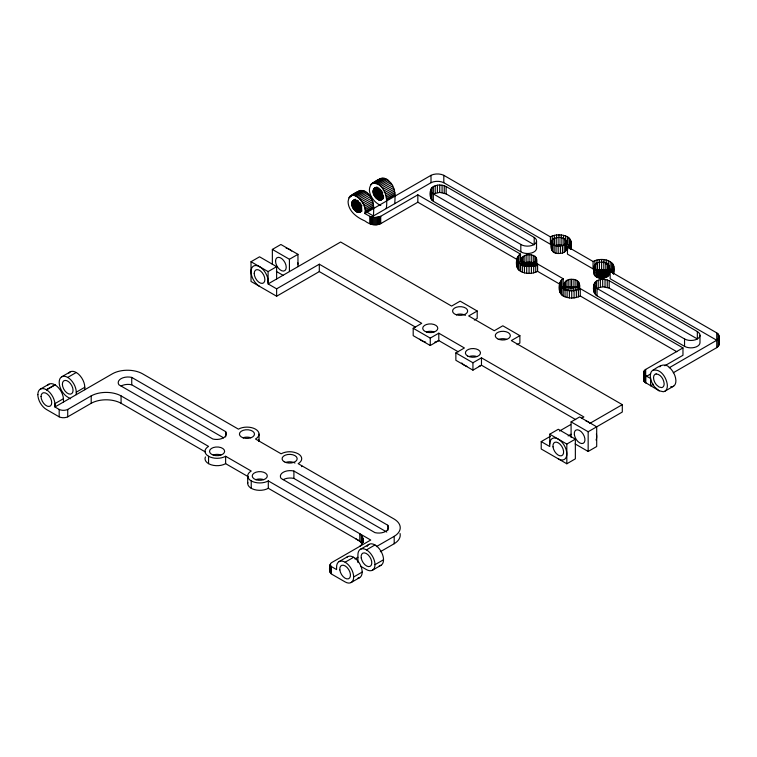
<?xml version="1.0" encoding="UTF-8"?>
<svg xmlns="http://www.w3.org/2000/svg" width="757" height="757" viewBox="0 0 757 757"><rect width="100%" height="100%" fill="white"/><g stroke="black" fill="none" stroke-linecap="round" stroke-linejoin="round"><path stroke-width="1.14" d="M369.776 223.703L369.776 216.322L364.855 213.55C368.602 204.797 350.387 185.228 348.069 201.712C348.381 211.241 356.869 217.486 364.855 220.902C369.246 224.375 375.463 226.229 380.724 223.656L417.836 202.214L417.836 194.842L520.523 254.125L520.523 261.506L519.028 262.556L519.028 255.175L520.523 254.125M370.561 224.063L370.561 216.682L369.776 216.322M371.621 224.403L371.621 217.022L370.561 216.682M372.756 224.659L372.756 217.278L371.621 217.022M373.949 224.81L373.949 217.429L372.756 217.278M375.16 224.857L375.16 217.486L380.724 216.284L417.836 194.842M376.371 224.81L376.371 217.429M377.563 224.659L377.563 217.278M378.699 224.403L378.699 217.022M379.759 224.063L379.759 216.682M380.724 223.656L380.724 216.284M536.353 247.198A9.046 5.223 0 0 1 531.651 252.942A9.046 5.223 0 0 1 520.816 251.807L433.326 201.296C428.897 198.334 428.907 189.496 433.335 186.525C437.272 184.519 442.202 184.509 446.138 186.544L534.215 237.414L534.215 244.795L446.138 193.915L439.732 192.382L433.335 193.906L431.887 192.846L430.676 190.234M430.988 198.959L430.988 188.881M370.552 217.619L431.007 182.711L431.007 175.331A9.69 5.592 0 0 1 443.81 175.331L550.405 236.875C555.042 234.405 560.729 234.263 565.64 236.004C571.582 237.547 571.8 244.17 571.005 249.185L570.769 247.823M431.887 200.227L431.897 187.613M433.326 201.296L433.335 186.525M435.209 193.082L435.209 185.711M437.395 192.562L437.395 185.181M439.732 192.382L439.732 185.011M442.079 192.562L442.079 185.191M550.405 236.875L550.396 244.246L443.81 182.711L443.81 175.331M444.255 193.082L444.264 185.711M446.138 193.915L446.138 186.544M560.133 284.367L537.593 271.356C532.37 274.072 525.746 274.1 520.523 271.356C515.243 268.309 515.318 259.386 519.028 255.175M517.22 267.779L517.22 257.683M517.911 269.095L517.911 256.377M519.028 270.296L519.028 262.916L516.993 259.045M520.523 271.356L520.523 263.975L519.028 262.916M520.816 251.807L520.816 244.426L433.326 193.915M521.554 264.95C518.413 256.557 526.768 252.942 533.25 255.431C537.404 256.472 536.959 261.042 536.609 264.316M521.658 265.177L521.554 258.629M522.093 261.6L522.093 257.389M522.358 272.227L522.358 264.846L520.523 263.975M522.406 265.319L522.406 261.108L521.658 259.906M523.229 262.613L523.229 256.292M523.73 266.341L523.73 262.13L522.406 261.108M524.279 265.575L524.279 262.414L523.73 262.13M524.44 272.87L524.44 265.489L522.358 264.846M524.875 265.83L524.866 255.431M525.509 266.048L525.509 262.887L524.279 262.414M526.172 266.227L526.172 263.067L525.509 262.887M526.702 273.268L526.711 265.887L524.44 265.489M526.872 266.379L526.872 263.218L526.172 263.067M524.866 262.811L526.872 262.263L526.872 254.882M527.591 266.483L527.591 263.313L526.872 263.218M528.32 266.54L528.32 263.379L527.591 263.313M529.058 273.4L529.058 263.398C531.934 263.37 536.164 262.442 536.609 259.045M526.872 262.263L529.058 262.073L529.058 254.702M529.805 266.54L529.805 263.379M530.534 266.483L530.534 263.322M531.253 266.388L531.253 263.218M533.25 262.811L531.253 262.263L531.253 254.882M531.414 273.268L531.414 265.887L537.593 263.985L563.199 278.765L563.199 286.146L561.703 287.187L561.703 279.816L563.199 278.765M531.953 266.227L531.953 263.067M532.616 266.048L532.616 262.887M533.25 265.83L533.25 255.431M533.676 272.87L533.685 265.489M533.846 265.584L533.846 262.424M534.395 266.35L534.395 262.13M534.896 264.978L534.896 256.292M535.331 265.688L535.331 261.477M535.767 272.217L535.719 261.108M536.032 264.941L536.032 257.38M536.278 265.584L536.278 257.777M536.571 265.802L536.458 258.203M536.543 248.561L536.543 241.18M537.593 271.356L537.593 263.985M551.389 241.805C549.8 247.217 551.616 253.917 558.193 253.51C561.164 253.567 564.883 252.961 566.331 250.028C568.204 244.085 566.293 236.61 558.931 237.452C556.045 237.518 551.938 238.417 551.389 241.805C553.244 247.596 563.407 247.558 566.331 242.647L566.444 241.369M551.711 250.453L551.711 240.546M552.232 242.325L552.232 236.004M552.657 251.608L552.667 239.382M554.152 252.545L554.152 238.436M554.313 238.521L554.313 235.361M554.749 238.181L554.749 245.552L558.931 244.833L563.123 245.561L563.123 238.181M556.045 253.198L556.045 245.826M556.584 238.124L556.584 234.963M556.745 245.013L556.745 237.641M558.193 253.51L558.193 246.129M558.931 244.833L558.94 234.831M561.703 279.816C557.994 284.017 557.918 292.94 563.199 295.987C568.422 298.731 575.046 298.722 580.269 295.996L676.862 351.759M559.896 292.42L559.896 282.323M560.407 253.444L560.407 246.072M560.587 293.725L560.587 281.017M561.126 245.013L561.126 237.641M561.287 238.124L561.287 234.963M561.703 294.937L561.703 287.556L559.669 283.686M562.489 253.018L562.489 245.637M563.199 295.987L563.208 288.616L561.703 287.556M563.558 238.521L563.558 235.361M564.192 290.016C562.158 284.348 565.64 278.671 571.743 279.333C577.572 278.737 581.329 283.96 579.247 289.581M564.268 252.261L564.268 244.88M564.514 289.174L564.514 282.427M564.769 245.363L564.769 239.042M565.034 296.867L565.034 289.486L563.208 288.616M565.46 290.328L565.47 281.273M565.593 251.229L565.593 243.849M565.64 240.224L565.64 236.004M565.905 240.13L566.444 248.75M566.331 250.028L566.331 242.647M566.955 290.215L566.955 280.327M567.116 297.51L567.116 290.13L565.034 289.486M571.005 241.805L570.087 244.473L567.476 246.725L567.466 254.106L593.072 268.886L594.907 268.025M568.971 237.935L568.971 245.315L567.466 244.256L567.466 236.875M568.848 290.868L568.848 287.707L565.47 286.108L564.192 283.695M566.955 287.707L568.848 287.045L568.848 279.664M568.971 248.845L568.971 245.675M569.378 297.908L569.387 290.527L567.116 290.13M570.087 248.693L570.087 239.136M570.769 249.488L570.778 240.452M570.996 291.18L570.996 288.02L568.848 287.707M568.848 287.045L570.996 286.733L570.996 279.361M571.734 298.04L571.734 290.66L576.361 290.13L580.269 288.625L682.965 347.908L682.965 355.288L664.826 365.754M575.926 280.071L575.926 287.452L571.734 286.704L571.743 279.333M573.21 291.114L573.21 287.953L577.071 286.761L578.395 285.739L579.247 283.26M573.929 286.903L573.929 279.522M574.09 297.908L574.09 290.527M575.292 290.688L575.292 287.528M576.361 297.51L576.361 290.13M577.071 289.931L577.071 286.761M577.572 287.253L577.572 280.932M578.443 296.867L578.395 285.739M578.708 286.231L578.708 282.02M579.133 289.808L579.133 284.537M580.269 295.996L580.269 288.625M593.072 268.886L593.081 261.506L567.476 246.725M699.988 335.256L699.988 342.637A9.056 5.223 0 0 1 694.406 347.463A9.056 5.223 0 0 1 684.546 346.337L597.055 295.826C592.267 293.148 592.39 284.329 596.431 281.084C600.282 278.898 605.212 278.85 609.196 280.715L697.339 331.566A9.056 5.223 0 0 1 697.339 338.956A9.056 5.223 0 0 1 684.546 338.956L597.055 288.445L595.532 287.414L594.094 284.84M594.103 273.4C593.242 268.839 593.535 262.584 599.421 262.282C602.156 261.875 605.08 262.177 607.445 263.682C610.208 266.18 611.003 274.734 606.944 276.901C602.941 278.945 596.762 278.85 594.207 274.677L594.642 272.16M594.292 283.487L594.094 292.221M594.207 274.677L594.103 266.019M594.519 293.565L594.519 286.184M594.642 268.99L594.642 264.78M594.907 264.855L594.907 260.645C604.266 257.248 617.684 261.004 613.681 273.826M595.087 287.471L595.087 282.2M594.955 275.879L594.955 268.498L594.217 267.297M595.522 294.795L595.532 287.414M595.778 270.003L595.778 263.682M596.279 276.892L596.279 269.52L594.955 268.498M596.431 281.084L596.431 288.455L602.686 286.752L609.196 288.095L697.339 338.937L697.339 331.566M596.828 277.194L596.828 269.814L596.279 269.52M596.989 264.212L596.989 260.001M597.055 295.826L597.055 288.445M597.424 277.44L597.424 262.821M598.058 277.668L598.058 270.287L596.828 269.814M598.229 287.575L598.229 280.194M598.721 277.847L598.721 270.467L598.058 270.287M599.26 262.764L599.26 259.604M599.421 277.989L599.421 270.618L598.721 270.467M597.415 270.202L599.421 269.653L599.421 262.282M600.14 278.093L600.14 270.713L599.421 270.618M600.358 286.998L600.358 279.617M600.869 278.15L600.869 270.769L600.14 270.713M601.607 278.179L601.607 270.798L600.869 270.769M599.421 269.653L601.607 269.464L601.616 259.471M602.354 278.16L602.354 270.779C605.108 270.609 609.234 269.435 609.12 266.01M602.686 286.752L602.686 279.371M603.083 278.093L603.083 270.713M603.802 277.989L603.802 270.618M605.799 270.202L603.802 269.653L603.802 262.282M603.963 262.764L603.963 259.604M604.493 277.847L604.502 270.467M605.032 286.865L605.032 279.484M605.165 277.668L605.165 270.287M605.799 277.44L605.799 262.821M606.234 264.212L606.234 260.001M606.395 277.194L606.395 269.814M606.944 276.901L606.944 269.53M607.256 287.319L607.256 279.939M607.445 276.589L607.445 263.682M607.88 276.239L607.88 268.867M608.268 275.879L608.268 268.498M608.316 265.915L608.316 260.645M608.581 275.491L608.581 264.77M608.827 275.084L608.836 267.704M609.196 288.095L609.196 280.715M610.151 271.366L610.151 278.746L716.737 340.253C719.793 338.748 719.775 334.376 716.737 332.872L610.151 271.366L612.763 269.113L613.681 266.445M610.142 261.515L610.142 268.896L611.647 269.956L611.647 262.575M611.647 272.425L611.647 270.315M612.763 273.324L612.763 263.777M613.454 274.129L613.454 265.082M659.12 390.792L654.824 387.149A12.074 6.964 60 0 1 650.67 378.926L650.31 376.182A12.074 6.964 60 0 1 652.6 370.447C660.757 367.893 666.889 378.32 667.371 385.37A12.074 6.964 60 0 1 663.35 391.748L659.12 390.792L644.462 381.963L643.762 380.62L644.027 371.148L645.674 369.425L682.965 347.908M644.027 381.301L644.027 371.148M644.462 381.963L644.462 370.495M645.059 382.569L645.059 369.88M645.674 369.425L645.674 376.806L650.717 373.901M645.806 383.127L645.806 375.746L644.027 373.93L643.762 371.838M684.546 346.337L684.546 338.956M673.276 372.756L716.737 347.643L716.737 332.872M716.737 347.643L718.052 346.536L718.052 333.979M718.052 346.536L718.866 345.277L718.876 335.237M718.866 345.277L719.15 336.572M205.507 452.033L121.073 403.282A21.499 12.415 0 0 0 91.2 403.282L67.723 416.842A6.662 3.851 0 0 1 59.188 416.842L46.385 409.442A12.074 6.964 60 0 1 37.85 394.662L37.85 394.558M259.556 286.373A12.074 6.964 60 0 1 251.021 271.593L251.021 271.479M54.92 405.809L54.92 403.623A12.131 7.002 60 0 0 46.489 389.798L46.385 389.732A12.074 6.964 60 0 0 37.85 394.662M268.092 282.73L268.006 279.664A12.15 7.012 60 0 0 259.66 266.719M351.797 203.538C353.017 195.599 362.518 204.125 361.392 209.083C360.171 217.032 350.68 208.497 351.797 203.538L357.484 200.255M373.135 191.218C374.355 183.279 383.856 191.805 382.739 196.763C381.509 204.712 372.018 196.177 373.135 191.218L378.822 187.935M367.098 212.301L373.39 215.972C373.967 208.364 374.337 199.574 368.148 193.906C362.707 186.761 354.617 192.95 349.412 196.839M386.193 208.582C388.237 198.996 384.736 182.664 372.453 183.27C364.827 189.818 373.069 202.479 380.799 205.44M394.728 203.652C395.305 196.044 395.674 187.253 389.486 181.585C384.045 174.441 375.955 180.63 370.75 184.519M609.007 274.668L609.12 273.391M643.762 379.219L643.762 380.62M362.187 572.065L353.651 576.995A12.074 6.964 60 0 1 345.116 581.915L332.314 574.525C328.443 572.794 329.058 565.678 331.169 562.886L370.722 540.034L268.3 480.903A12.074 6.964 0 0 1 251.229 480.903A12.074 6.964 0 0 1 251.229 471.043L225.624 456.263A12.074 6.964 0 0 1 208.554 456.263L208.554 463.653M330.184 572.065L330.44 571.128M362.376 536.751L362.376 544.141L359.802 541.179L359.802 533.789C364.231 536.675 364.231 543.394 359.802 546.28M516.993 266.426L517.22 265.064M430.676 197.605L430.988 196.262M357.342 192.865L357.947 191.909M669.245 367.741L716.737 340.262M350.198 196.101L359.651 190.669M371.536 183.781L380.989 178.349M352.166 195.334L360.701 190.404M373.504 183.014L382.039 178.084M348.807 197.795L351.645 196.148M353.311 195.325L361.846 190.395M374.649 183.005L383.184 178.075M354.541 195.561L363.076 190.632M375.879 183.241L384.414 178.311M355.809 196.044L364.344 191.114M377.147 183.724L385.682 178.803M357.096 196.763L365.631 191.833M378.434 184.443L386.969 179.523M352.885 200.652L355.099 199.337M374.223 188.332L376.115 187.234M352.601 200.927L355.449 199.29M373.939 188.607L375.841 187.518M352.365 201.258L355.203 199.611M358.373 197.7L366.908 192.78M373.703 188.938L376.541 187.291M379.711 185.38L388.246 180.459M352.156 201.627L355.005 199.99M373.494 189.316L377.289 187.121M352.005 202.053L355.79 199.857M373.343 189.733L377.128 187.537M351.882 202.516L355.676 200.321M373.22 190.196L377.014 188.001M351.816 203.008L356.556 200.274M373.154 190.688L377.894 187.954M359.613 198.836L368.148 193.906M380.951 186.515L389.486 181.585M415.574 327.175L319.303 271.593L276.627 296.233L251.021 281.443L251.021 261.733L259.556 256.803L276.627 266.663L276.627 278.983M272.359 264.486L272.359 249.413L280.894 244.492L297.965 254.343L297.965 266.663M351.816 204.097L357.503 200.813M373.154 191.776L378.85 188.493M351.882 204.674L358.525 200.842M373.22 192.354L378.916 189.07M352.005 205.27L358.638 201.438M360.777 200.141L369.312 195.211M373.343 192.95L379.976 189.118M382.115 187.821L390.65 182.891M352.156 205.876L358.799 202.043M373.494 193.555L380.137 189.723M352.365 206.481L358.998 202.649M373.703 194.161L380.336 190.329M361.855 201.589L370.391 196.659M383.193 189.269L391.729 184.339M352.601 207.087L360.19 202.706M373.939 194.767L381.528 190.386M352.885 207.683L359.518 203.851M374.223 195.372L381.812 190.991M353.197 208.27L360.786 203.888M374.535 195.949L382.124 191.578M40.386 389.117L48.921 384.187M61.686 376.816L70.221 371.886M362.802 203.141L371.337 198.211M384.14 190.821L392.675 185.891M353.547 208.837L361.136 204.456M374.885 196.517L381.528 192.685M353.926 209.386L360.569 205.554M375.264 197.066L382.853 192.685M354.333 209.897L361.922 205.516M375.671 197.577L382.313 193.745M363.615 204.769L372.151 199.839M384.953 192.448L393.489 187.518M354.759 210.37L361.392 206.538M376.097 198.06L382.739 194.218M355.203 210.815L361.837 206.983M376.541 198.495L382.228 195.211M46.385 389.732L55.024 384.868A12.131 7.002 60 0 1 63.456 398.693M70.571 398.769L67.723 397.122A12.074 6.964 60 0 1 59.188 382.342A12.074 6.964 60 0 1 67.723 377.412L76.258 372.491M355.658 211.212L361.344 207.929M376.995 198.892L382.682 195.609M46.489 389.798L55.024 384.868M364.268 206.424L372.804 201.494M385.606 194.104L394.142 189.174M356.121 211.563L361.818 208.27M377.459 199.242L383.156 195.959M356.594 211.856L361.335 209.121M377.932 199.536L383.619 196.252M357.067 212.102L361.808 209.367M378.405 199.782L383.146 197.047M357.531 212.291L361.326 210.105M364.742 208.08L373.277 203.15M378.869 199.971L383.61 197.236M386.079 195.76L394.615 190.84M357.985 212.424L361.78 210.228M379.323 200.103L383.118 197.918M358.43 212.499L361.278 210.853M379.768 200.179L382.616 198.533M358.856 212.509L361.704 210.862M380.194 200.189L383.042 198.552M359.263 212.462L361.155 211.364M380.601 200.141L382.493 199.044M359.641 212.357L361.884 211.099M380.979 200.037L382.872 198.94M365.035 209.698L373.57 204.769M386.373 197.378L394.908 192.458M365.129 211.241L373.665 206.311M386.467 198.921L395.003 193.991M365.063 212.443L373.598 207.513M386.401 200.122L394.936 195.192M364.855 213.55L431.007 175.331M251.021 261.733L268.092 271.593L276.627 266.663M272.359 249.413L289.429 259.273L297.965 254.343M76.258 394.662L76.258 392.202L84.793 387.272A12.074 6.964 60 0 0 78.463 374.1A12.074 6.964 60 0 0 68.868 373.144M63.456 402.052L63.456 398.693L54.92 403.623L54.92 406.982L112.538 373.721A21.499 12.415 0 0 1 142.411 373.721L238.427 429.153A12.074 6.964 0 0 1 255.497 429.153A12.074 6.964 0 0 1 255.497 439.013L281.102 453.793C286.354 451.04 293.044 451.049 298.267 453.85A12.074 6.964 0 0 1 298.173 463.653L394.198 519.084A21.499 12.415 0 0 1 394.198 536.334L394.198 543.725L380.326 551.739M268.092 271.593L268.092 283.913L340.641 242.022L451.598 306.083L460.133 301.154L477.203 311.013L477.203 318.404L474.355 320.05M54.92 406.982L59.188 409.442A6.662 3.851 0 0 0 67.723 409.442L91.2 395.892A21.499 12.415 0 0 1 121.073 395.892L208.554 446.403A12.074 6.964 0 0 0 208.554 456.263M268.092 283.913L276.627 288.843L319.303 264.202L421.725 323.334L413.19 328.264L413.19 335.654L430.26 345.504L438.795 340.584L458.25 351.816M413.19 328.264L430.26 338.114L438.795 333.184L464.401 347.974L455.865 352.904L455.865 360.294L472.936 370.145L481.471 365.215L575.698 419.624M477.203 311.013L468.668 315.943L494.274 330.724L502.809 325.794L519.879 335.654L519.879 343.044L517.031 344.69M455.865 352.904L472.936 362.754L481.471 357.824L583.893 416.965L581.859 418.138M519.879 335.654L511.344 340.584L622.301 404.645L622.301 412.035L588.161 431.745L571.09 421.886L571.09 437.376M652.6 370.447C657.445 367.391 664.05 361.818 669.302 367.363C673.02 370.703 675.575 375.425 675.906 380.44A12.074 6.964 60 0 1 671.885 386.818L670.721 386.761M541.217 441.596L549.752 446.526L549.752 434.206L558.288 429.276L575.358 439.136L575.358 458.846L566.823 463.776L541.217 448.996L541.217 441.596L550.358 436.316M571.09 421.886L579.625 416.965L596.696 426.816L596.696 446.526L588.161 451.456L575.102 443.914M559.508 431.036L570.683 424.582M339.089 561.609L347.624 556.679M360.427 549.289L368.962 544.359M330.184 564.675L331.169 566.454L336.581 569.595L336.581 567.135A12.074 6.964 60 0 1 345.116 562.205L353.651 557.275M357.919 562.555L357.919 554.815A12.074 6.964 60 0 1 366.454 549.885L374.989 544.964M653.433 384.225L650.585 385.862L650.585 378.509L645.806 375.746M354.967 558.988L357.919 557.275M376.361 546.63L394.198 536.334M568.138 435.909L571.09 434.206M589.788 423.409L622.301 404.645M549.752 434.206L566.823 444.066L575.358 439.136M665.072 391.104L673.607 386.184M360.767 566.312L366.454 569.595A12.074 6.964 60 0 0 374.989 564.675L383.525 559.745M351.153 582.512L359.689 577.591M372.491 570.201L381.026 565.271M593.081 261.506L594.907 260.645M531.414 265.887L526.711 265.887M570.996 286.733L571.734 286.704M601.607 270.798L602.354 270.779M570.996 288.02L573.21 287.953M528.32 263.379L529.058 263.398M373.949 217.429L375.16 217.486M569.387 290.527L571.734 290.66M529.058 262.073L531.253 262.263M601.607 269.464L603.802 269.653M565.64 243.385L567.466 244.256M355.79 538.804L359.802 541.179M417.836 202.214L517.476 259.746M276.371 271.451L283.402 275.501M225.643 431.632A9.803 5.659 0 0 1 223.514 437.792A9.803 5.659 0 0 1 212.84 439.022L118.934 384.811A9.803 5.659 0 0 1 121.073 378.651A9.803 5.659 0 0 1 131.737 377.412L225.643 431.632L225.643 436.912M387.792 525.244A9.803 5.659 0 0 1 385.663 531.405A9.803 5.659 0 0 1 374.989 532.644L281.102 478.433A9.803 5.659 0 0 1 283.241 472.273A9.803 5.659 0 0 1 293.905 471.043L387.792 525.244L387.792 530.525M121.073 386.042A9.803 5.659 0 0 1 131.737 384.811L223.608 437.849M283.241 479.664A9.803 5.659 0 0 1 293.905 478.433L386.78 532.048M205.431 456.916A12.074 6.964 0 0 0 211.052 464.76A12.074 6.964 0 0 0 225.624 463.653L248.154 476.664M247.804 482.455A12.074 6.964 0 0 0 254.428 489.609A12.074 6.964 0 0 0 268.3 488.293L359.282 540.82M718.866 342.609L719.15 343.943M588.161 431.745L588.161 451.456M566.823 444.066L566.823 463.776M481.471 357.824L481.471 365.215A12.074 6.964 0 0 1 478.973 366.322M472.936 362.754L472.936 370.145M438.795 333.184L438.795 340.584A12.074 6.964 0 0 1 434.878 342.088M430.26 338.114L430.26 345.504M363.256 540.034L363.256 542.144M363.038 538.369L363.038 542.599M361.288 535.208L361.288 542.599M331.169 566.454L331.169 573.844M330.743 566.047L330.743 573.437M330.44 565.611L330.44 573.002M330.251 564.202L330.251 572.538M319.303 264.202L319.303 271.593M293.905 471.043L293.905 478.433M289.429 259.273L289.429 271.593M276.627 288.843L276.627 296.233M268.3 480.903L268.3 488.293M259.036 434.083L259.036 441.473A12.074 6.964 0 0 0 258.62 439.675M251.229 480.903L251.229 488.293M247.7 475.973L247.7 483.363M225.624 456.263L225.624 463.653M131.737 377.412L131.737 384.811M121.073 395.892L121.073 403.282M91.2 395.892L91.2 403.282M84.793 387.272L84.793 389.732M67.723 409.442L67.723 416.842M59.188 409.442L59.188 416.842M534.215 237.414A9.046 5.223 0 0 1 533.59 244.795A9.046 5.223 0 0 1 520.816 244.426M431.007 182.711A9.69 5.592 0 0 1 443.81 182.711M659.839 366.861A12.074 6.964 60 0 1 661.135 365.517M466.899 366.322A12.074 6.964 0 0 1 461.779 362.963M425.642 342.088A12.074 6.964 0 0 1 419.804 339.136M549.752 444.066A12.074 6.964 60 0 1 558.288 439.136A12.074 6.964 60 0 1 566.823 453.916A12.074 6.964 60 0 1 558.288 458.846M251.021 271.593A12.074 6.964 60 0 1 259.556 266.663M585.956 420.949A12.074 6.964 60 0 1 590.365 423.504M596.402 433.95A12.074 6.964 60 0 1 596.043 440.072M286.165 248.277A12.074 6.964 60 0 1 291.634 251.031M297.889 262.868A12.074 6.964 60 0 1 297.965 264.202M499.033 339.268A7.542 4.353 0 0 1 506.584 339.268M456.357 314.638A7.542 4.353 0 0 1 465.47 315.328M426.484 331.878A7.542 4.353 0 0 1 434.026 331.878M469.16 356.519A7.542 4.353 0 0 1 476.711 356.519M67.723 377.412A12.074 6.964 60 0 1 76.258 392.202M366.454 549.885A12.074 6.964 60 0 1 374.989 564.675M346.886 557.228A12.074 6.964 60 0 1 360.067 564.343A12.074 6.964 60 0 1 357.919 578.13M345.116 562.205A12.074 6.964 60 0 1 353.651 576.995M367.107 546.488A12.074 6.964 60 0 1 380.62 550.651A12.074 6.964 60 0 1 379.257 565.81M400.056 533.524A21.499 12.415 0 0 1 394.198 543.725M243.196 437.707A7.542 4.353 0 0 1 250.737 437.707M285.872 462.347A7.542 4.353 0 0 1 294.975 463.038M301.683 465.659A12.074 6.964 0 0 1 301.674 466.643M255.998 479.588A7.542 4.353 0 0 1 263.54 479.588M213.323 454.948A7.542 4.353 0 0 1 220.864 454.948M47.559 385.427A12.074 6.964 60 0 1 54.92 384.802M656.139 373.911L654.956 374.355A7.504 4.334 60 0 0 656.338 384.745L659.016 387.007L661.646 387.593A7.504 4.334 60 0 0 664.144 383.638C663.766 379.333 660.814 374.299 656.139 373.911M497.472 338.729A7.542 4.353 0 0 0 510.095 336.78A7.542 4.353 0 0 0 500.86 331.443A7.542 4.353 0 0 0 497.472 338.729M456.357 314.789A7.542 4.353 0 0 0 467.675 311.013A7.542 4.353 0 0 0 456.357 307.238A7.542 4.353 0 0 0 456.357 314.789M426.484 332.03A7.542 4.353 0 0 0 437.801 328.264A7.542 4.353 0 0 0 426.484 324.488A7.542 4.353 0 0 0 426.484 332.03M467.599 355.979A7.542 4.353 0 0 0 480.222 354.03A7.542 4.353 0 0 0 470.986 348.693A7.542 4.353 0 0 0 467.599 355.979M574.402 434.925A7.542 4.353 60 0 0 583.183 443.318A7.542 4.353 60 0 0 581.281 431.774A7.542 4.353 60 0 0 574.402 434.925M275.557 261.118A7.542 4.353 60 0 0 283.563 271.072A7.542 4.353 60 0 0 283.563 260.408A7.542 4.353 60 0 0 275.557 261.118M254.22 273.438A7.542 4.353 60 0 0 262.225 283.392A7.542 4.353 60 0 0 262.225 272.728A7.542 4.353 60 0 0 254.22 273.438M553.007 446.848A7.542 4.353 60 0 0 561.599 455.733A7.542 4.353 60 0 0 560.246 444.397A7.542 4.353 60 0 0 553.007 446.848M62.386 384.187A7.542 4.353 60 0 0 70.392 394.142A7.542 4.353 60 0 0 70.392 383.477A7.542 4.353 60 0 0 62.386 384.187M361.24 557.994A7.542 4.353 60 0 0 370.022 566.387A7.542 4.353 60 0 0 368.12 554.853A7.542 4.353 60 0 0 361.24 557.994M243.196 437.858A7.542 4.353 0 0 0 254.503 434.083A7.542 4.353 0 0 0 243.196 430.317A7.542 4.353 0 0 0 243.196 437.858M41.048 396.507A7.542 4.353 60 0 0 49.054 406.462A7.542 4.353 60 0 0 49.054 395.797A7.542 4.353 60 0 0 41.048 396.507M284.31 461.808A7.542 4.353 0 0 0 296.924 459.849A7.542 4.353 0 0 0 287.688 454.512A7.542 4.353 0 0 0 284.31 461.808M339.846 569.917A7.542 4.353 60 0 0 348.438 578.802A7.542 4.353 60 0 0 347.085 567.466A7.542 4.353 60 0 0 339.846 569.917M213.323 455.108A7.542 4.353 0 0 0 224.63 451.333A7.542 4.353 0 0 0 213.323 447.557A7.542 4.353 0 0 0 213.323 455.108M255.998 479.739A7.542 4.353 0 0 0 267.306 475.973A7.542 4.353 0 0 0 255.998 472.198A7.542 4.353 0 0 0 255.998 479.739"/></g></svg>
